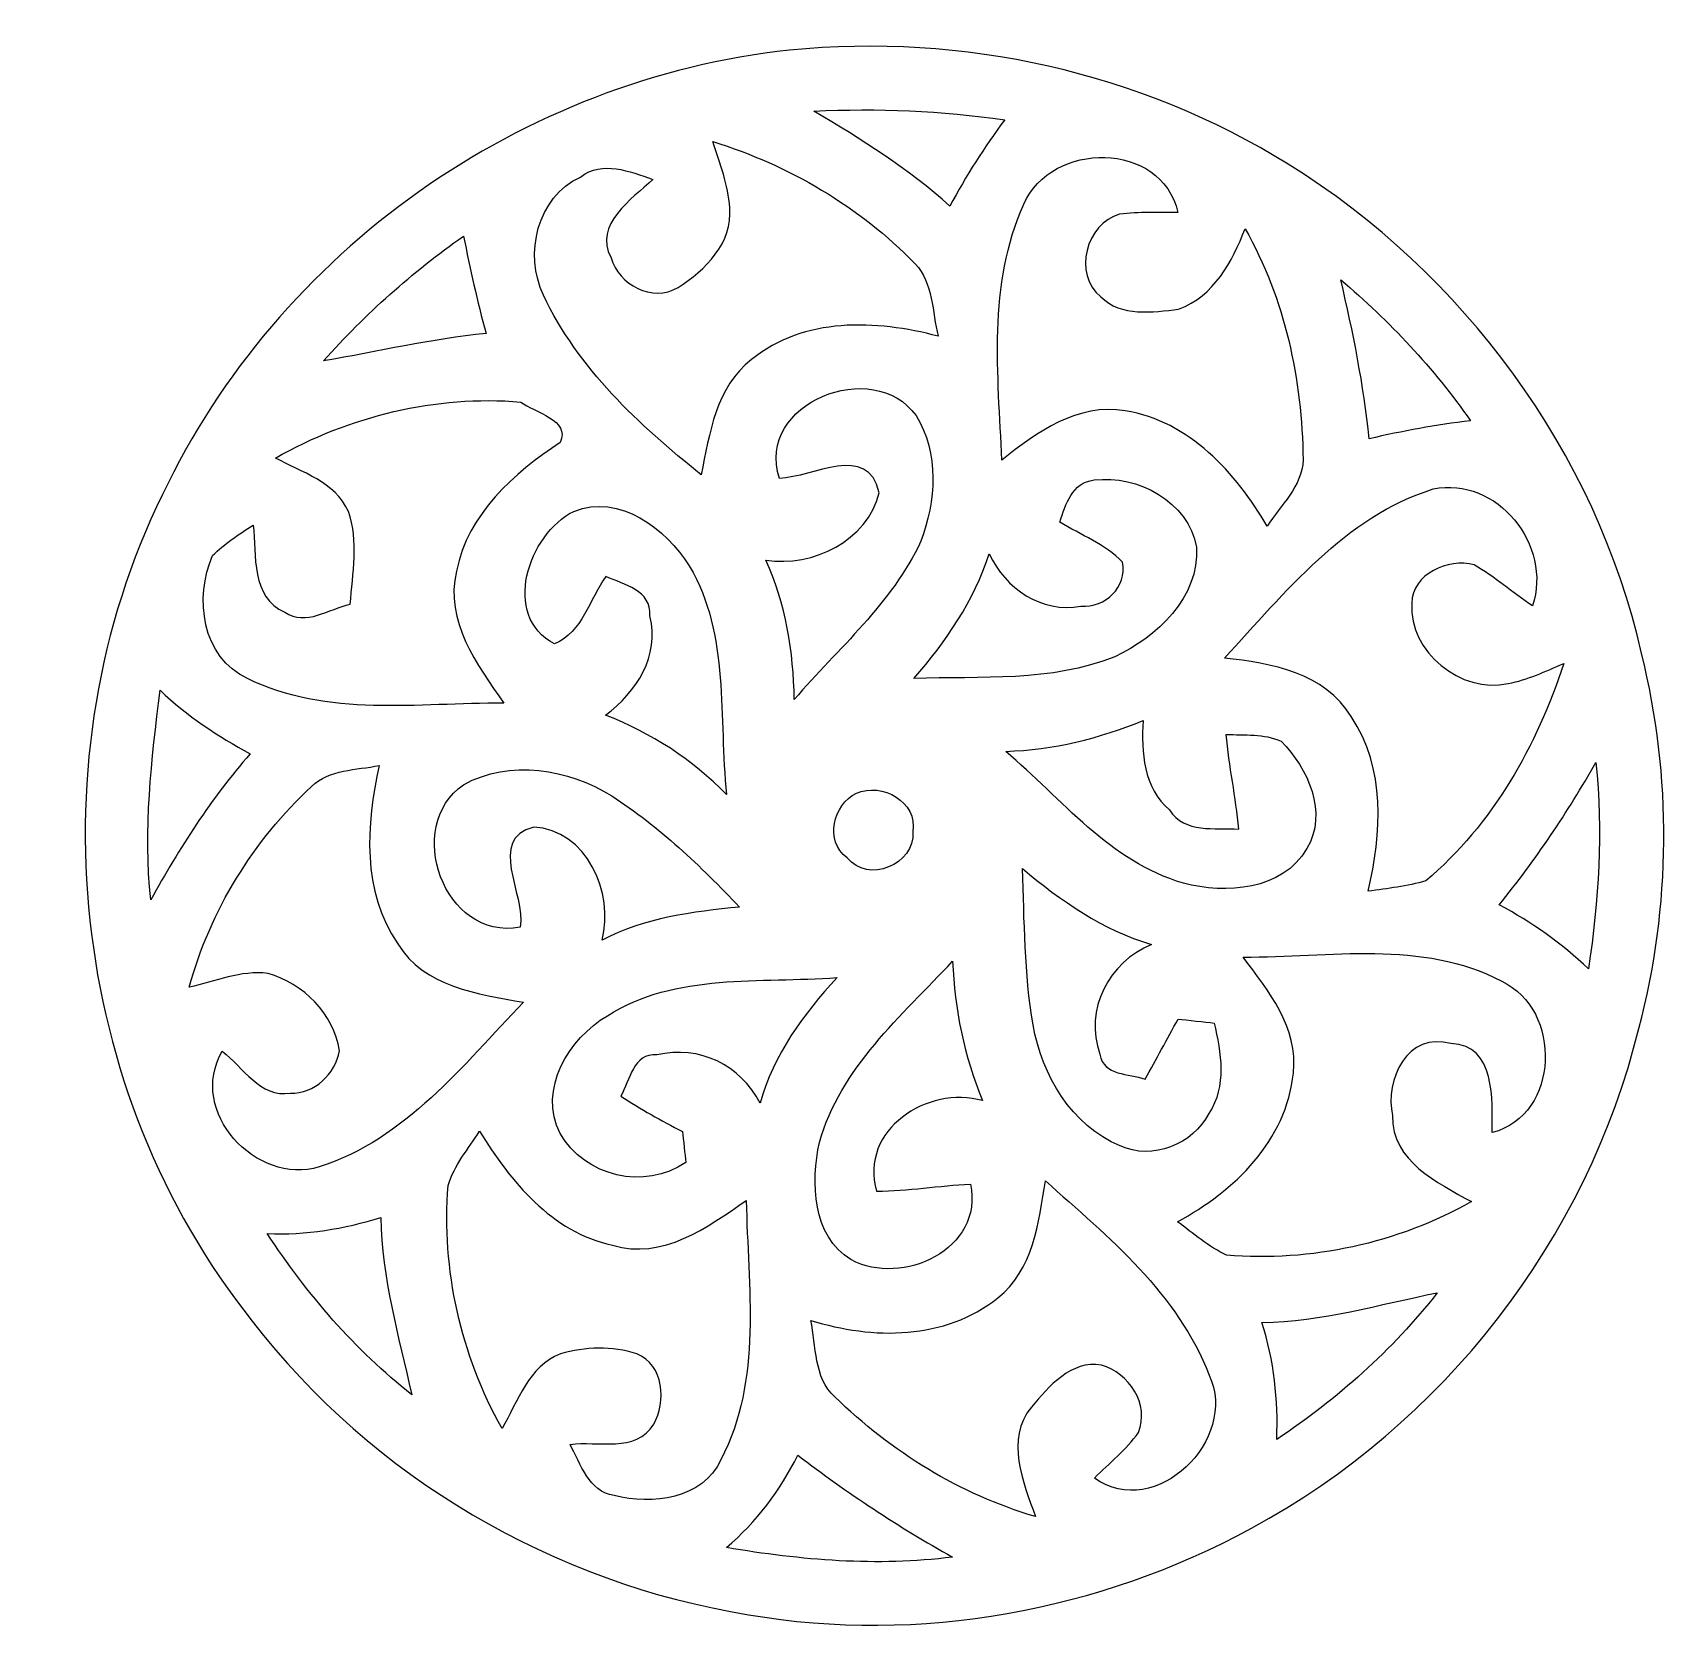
# Model space of a CAD drawing. Header units: centimetres. Extents: x -7.3 to 7.3, y -12.8 to 12.7.
# Drawn here: x 1.99 to 7.26, y -12.28 to -7.09 of the extents above; entities that cross this region are included whole.
import ezdxf

# ---------------------------------------------------------------- set-up
doc = ezdxf.new("R2010")
doc.units = ezdxf.units.CM
doc.header["$MEASUREMENT"] = 0
doc.layers.add('Camada 1', color=7, linetype='Continuous')

msp = doc.modelspace()

# ---------------------------------------------------------------- linework, layer by layer
at = {"layer": 'Camada 1', "color": 156}
for points, knots in [([(4.42453, -7.1501), (4.98016, -7.094), (5.55378, -7.221), (6.02826, -7.51699), (6.02826, -7.51699), (6.5927, -7.86694), (7.01745, -8.44232), (7.16526, -9.09179), (7.16526, -9.09179), (7.26369, -9.48689), (7.26052, -9.90458), (7.1561, -10.29828), (7.1561, -10.29828), (6.99028, -10.97738), (6.52463, -11.57393), (5.91043, -11.9059), (5.91043, -11.9059), (5.42149, -12.17117), (4.84258, -12.27912), (4.2926, -12.18423), (4.2926, -12.18423), (3.66747, -12.08369), (3.08186, -11.74221), (2.69558, -11.23914), (2.69558, -11.23914), (2.10538, -10.50254), (1.98966, -9.42552), (2.40736, -8.57956), (2.40736, -8.57956), (2.77566, -7.7978), (3.56551, -7.24076), (4.42453, -7.1501)], [0, 0, 0, 0, 0.1111111, 0.1111111, 0.1111111, 0.1111111, 0.2222222, 0.2222222, 0.2222222, 0.2222222, 0.3333333, 0.3333333, 0.3333333, 0.3333333, 0.4444444, 0.4444444, 0.4444444, 0.4444444, 0.5555556, 0.5555556, 0.5555556, 0.5555556, 0.6666667, 0.6666667, 0.6666667, 0.6666667, 0.7777778, 0.7777778, 0.7777778, 0.7777778, 1, 1, 1, 1]), ([(4.50249, -7.34625), (4.50249, -7.34625), (4.50249, -7.34625), (4.50249, -7.34625), (4.50249, -7.34625), (4.65559, -7.43654), (4.8073, -7.53145), (4.93994, -7.6514), (4.93994, -7.6514), (4.9918, -7.55473), (5.05071, -7.46195), (5.11668, -7.3741), (5.11668, -7.3741), (4.91313, -7.34518), (4.70746, -7.33602), (4.50249, -7.34625)], [0, 0, 0, 0, 0.2, 0.2, 0.2, 0.2, 0.4, 0.4, 0.4, 0.4, 0.6, 0.6, 0.6, 0.6, 1, 1, 1, 1]), ([(4.17724, -7.44431), (4.17724, -7.44431), (4.17724, -7.44431), (4.17724, -7.44431), (4.17724, -7.44431), (4.19876, -7.51416), (4.22804, -7.58296), (4.23157, -7.65739), (4.23157, -7.65739), (4.2432, -7.76922), (4.1522, -7.85847), (4.06541, -7.9135), (4.06541, -7.9135), (3.98251, -7.96254), (3.87561, -7.90468), (3.84986, -7.8179), (3.84986, -7.8179), (3.79236, -7.71031), (3.91724, -7.62916), (3.98426, -7.56567), (3.98426, -7.56567), (3.90947, -7.54062), (3.82269, -7.50288), (3.75143, -7.55826), (3.75143, -7.55826), (3.61173, -7.62353), (3.56941, -7.80555), (3.6329, -7.93855), (3.6329, -7.93855), (3.74332, -8.17421), (3.93946, -8.35554), (4.13985, -8.51605), (4.13985, -8.51605), (4.16665, -8.38412), (4.18747, -8.23312), (4.30213, -8.14563), (4.30213, -8.14563), (4.46933, -8.00805), (4.70358, -8.01722), (4.90185, -8.07049), (4.90185, -8.07049), (4.88314, -7.99182), (4.88631, -7.9001), (4.82847, -7.83731), (4.82847, -7.83731), (4.64889, -7.65352), (4.42241, -7.51945), (4.17724, -7.44431)], [0, 0, 0, 0, 0.0769231, 0.0769231, 0.0769231, 0.0769231, 0.1538462, 0.1538462, 0.1538462, 0.1538462, 0.2307692, 0.2307692, 0.2307692, 0.2307692, 0.3076923, 0.3076923, 0.3076923, 0.3076923, 0.3846154, 0.3846154, 0.3846154, 0.3846154, 0.4615385, 0.4615385, 0.4615385, 0.4615385, 0.5384615, 0.5384615, 0.5384615, 0.5384615, 0.6153846, 0.6153846, 0.6153846, 0.6153846, 0.6923077, 0.6923077, 0.6923077, 0.6923077, 0.7692308, 0.7692308, 0.7692308, 0.7692308, 0.8461538, 0.8461538, 0.8461538, 0.8461538, 1, 1, 1, 1]), ([(5.17771, -7.64575), (5.17771, -7.64575), (5.17771, -7.64575), (5.17771, -7.64575), (5.17771, -7.64575), (5.06129, -7.90327), (5.09517, -8.19502), (5.10716, -8.46878), (5.10716, -8.46878), (5.2197, -8.37917), (5.35164, -8.28392), (5.50438, -8.31074), (5.50438, -8.31074), (5.71076, -8.34284), (5.85927, -8.51041), (5.96087, -8.6815), (5.96087, -8.6815), (6.00357, -8.61413), (6.07342, -8.5531), (6.07625, -8.46842), (6.07625, -8.46842), (6.07306, -8.20985), (6.01802, -7.95055), (5.88963, -7.72442), (5.88963, -7.72442), (5.8487, -7.83061), (5.78979, -7.94137), (5.67584, -7.983), (5.67584, -7.983), (5.59257, -7.99394), (5.49098, -8.0084), (5.42536, -7.94349), (5.42536, -7.94349), (5.33435, -7.86977), (5.37879, -7.70819), (5.48604, -7.67749), (5.48604, -7.67749), (5.54813, -7.66938), (5.61092, -7.67396), (5.67372, -7.67186), (5.67372, -7.67186), (5.6201, -7.44007), (5.26625, -7.44149), (5.17771, -7.64575)], [0, 0, 0, 0, 0.0833333, 0.0833333, 0.0833333, 0.0833333, 0.1666667, 0.1666667, 0.1666667, 0.1666667, 0.25, 0.25, 0.25, 0.25, 0.3333333, 0.3333333, 0.3333333, 0.3333333, 0.4166667, 0.4166667, 0.4166667, 0.4166667, 0.5, 0.5, 0.5, 0.5, 0.5833333, 0.5833333, 0.5833333, 0.5833333, 0.6666667, 0.6666667, 0.6666667, 0.6666667, 0.75, 0.75, 0.75, 0.75, 0.8333333, 0.8333333, 0.8333333, 0.8333333, 1, 1, 1, 1]), ([(2.92522, -8.14987), (2.92522, -8.14987), (2.92522, -8.14987), (2.92522, -8.14987), (2.92522, -8.14987), (3.0995, -8.12024), (3.27166, -8.07861), (3.44805, -8.06167), (3.44805, -8.06167), (3.41948, -7.95796), (3.39619, -7.85318), (3.37538, -7.74805), (3.37538, -7.74805), (3.21062, -7.86448), (3.05929, -7.99853), (2.92522, -8.14987)], [0, 0, 0, 0, 0.2, 0.2, 0.2, 0.2, 0.4, 0.4, 0.4, 0.4, 0.6, 0.6, 0.6, 0.6, 1, 1, 1, 1]), ([(6.19724, -7.88846), (6.19724, -7.88846), (6.19724, -7.88846), (6.19724, -7.88846), (6.19724, -7.88846), (6.23746, -8.05709), (6.27097, -8.22749), (6.2886, -8.40034), (6.2886, -8.40034), (6.39621, -8.376), (6.50487, -8.35518), (6.61458, -8.34284), (6.61458, -8.34284), (6.49781, -8.17245), (6.35387, -8.02252), (6.19724, -7.88846)], [0, 0, 0, 0, 0.2, 0.2, 0.2, 0.2, 0.4, 0.4, 0.4, 0.4, 0.6, 0.6, 0.6, 0.6, 1, 1, 1, 1]), ([(4.39173, -8.52769), (4.39173, -8.52769), (4.39173, -8.52769), (4.39173, -8.52769), (4.39173, -8.52769), (4.49862, -8.52487), (4.67642, -8.41162), (4.7124, -8.57425), (4.7124, -8.57425), (4.67501, -8.72771), (4.49967, -8.81415), (4.34798, -8.79086), (4.34798, -8.79086), (4.41218, -8.93163), (4.43688, -9.08543), (4.43934, -9.23924), (4.43934, -9.23924), (4.58082, -9.07486), (4.75333, -8.93022), (4.84645, -8.73019), (4.84645, -8.73019), (4.89513, -8.60212), (4.90607, -8.44585), (4.83129, -8.3259), (4.83129, -8.3259), (4.69477, -8.13435), (4.31236, -8.28462), (4.39173, -8.52769)], [0, 0, 0, 0, 0.125, 0.125, 0.125, 0.125, 0.25, 0.25, 0.25, 0.25, 0.375, 0.375, 0.375, 0.375, 0.5, 0.5, 0.5, 0.5, 0.625, 0.625, 0.625, 0.625, 0.75, 0.75, 0.75, 0.75, 1, 1, 1, 1]), ([(2.77001, -8.46242), (2.77001, -8.46242), (2.77001, -8.46242), (2.77001, -8.46242), (2.77001, -8.46242), (2.85433, -8.50793), (2.96192, -8.53863), (3.00496, -8.63389), (3.00496, -8.63389), (3.03883, -8.72983), (3.01837, -8.83355), (3.01096, -8.93268), (3.01096, -8.93268), (2.94286, -8.94749), (2.86807, -9.0043), (2.8007, -8.95843), (2.8007, -8.95843), (2.69063, -8.91151), (2.70898, -8.77464), (2.69875, -8.67798), (2.69875, -8.67798), (2.6536, -8.70832), (2.60631, -8.7369), (2.56821, -8.77639), (2.56821, -8.77639), (2.50895, -8.9108), (2.53293, -9.10449), (2.6804, -9.17187), (2.6804, -9.17187), (2.93546, -9.29781), (3.23037, -9.24984), (3.50485, -9.25089), (3.50485, -9.25089), (3.41982, -9.12741), (3.31328, -8.9863), (3.3528, -8.8265), (3.3528, -8.8265), (3.38912, -8.64164), (3.53659, -8.51217), (3.68582, -8.41199), (3.68582, -8.41199), (3.72109, -8.34002), (3.60327, -8.31568), (3.55952, -8.28216), (3.55952, -8.28216), (3.28648, -8.25853), (3.00777, -8.32801), (2.77001, -8.46242)], [0, 0, 0, 0, 0.0769231, 0.0769231, 0.0769231, 0.0769231, 0.1538462, 0.1538462, 0.1538462, 0.1538462, 0.2307692, 0.2307692, 0.2307692, 0.2307692, 0.3076923, 0.3076923, 0.3076923, 0.3076923, 0.3846154, 0.3846154, 0.3846154, 0.3846154, 0.4615385, 0.4615385, 0.4615385, 0.4615385, 0.5384615, 0.5384615, 0.5384615, 0.5384615, 0.6153846, 0.6153846, 0.6153846, 0.6153846, 0.6923077, 0.6923077, 0.6923077, 0.6923077, 0.7692308, 0.7692308, 0.7692308, 0.7692308, 0.8461538, 0.8461538, 0.8461538, 0.8461538, 1, 1, 1, 1]), ([(5.29378, -8.6688), (5.29378, -8.6688), (5.29378, -8.6688), (5.29378, -8.6688), (5.29378, -8.6688), (5.36081, -8.71044), (5.43984, -8.73831), (5.49521, -8.79756), (5.49521, -8.79756), (5.51039, -8.87871), (5.44018, -8.94326), (5.36151, -8.93938), (5.36151, -8.93938), (5.23346, -8.96267), (5.11915, -8.88152), (5.06589, -8.7704), (5.06589, -8.7704), (5.0186, -8.9221), (4.9269, -9.05262), (4.82423, -9.17187), (4.82423, -9.17187), (5.03977, -9.16374), (5.26555, -9.18457), (5.47017, -9.10166), (5.47017, -9.10166), (5.60563, -9.03887), (5.74321, -8.9101), (5.73334, -8.74888), (5.73334, -8.74888), (5.70688, -8.60212), (5.54426, -8.5157), (5.40419, -8.53298), (5.40419, -8.53298), (5.3333, -8.54145), (5.31176, -8.61094), (5.29378, -8.6688)], [0, 0, 0, 0, 0.1, 0.1, 0.1, 0.1, 0.2, 0.2, 0.2, 0.2, 0.3, 0.3, 0.3, 0.3, 0.4, 0.4, 0.4, 0.4, 0.5, 0.5, 0.5, 0.5, 0.6, 0.6, 0.6, 0.6, 0.7, 0.7, 0.7, 0.7, 0.8, 0.8, 0.8, 0.8, 1, 1, 1, 1]), ([(5.82329, -9.1059), (5.82329, -9.1059), (5.82329, -9.1059), (5.82329, -9.1059), (5.82329, -9.1059), (5.97252, -9.12213), (6.14715, -9.15353), (6.23076, -9.29428), (6.23076, -9.29428), (6.34293, -9.4608), (6.32848, -9.66964), (6.2858, -9.85626), (6.2858, -9.85626), (6.34787, -9.84708), (6.41103, -9.84108), (6.47135, -9.82274), (6.47135, -9.82274), (6.68619, -9.64106), (6.82871, -9.38847), (6.91479, -9.12318), (6.91479, -9.12318), (6.85658, -9.14858), (6.79838, -9.17609), (6.73593, -9.1881), (6.73593, -9.1881), (6.58495, -9.2209), (6.4149, -9.08719), (6.42584, -8.92986), (6.42584, -8.92986), (6.42796, -8.83425), (6.54295, -8.78416), (6.62622, -8.80568), (6.62622, -8.80568), (6.69254, -8.84414), (6.7497, -8.89599), (6.81426, -8.93833), (6.81426, -8.93833), (6.87916, -8.74289), (6.70031, -8.51958), (6.49498, -8.56192), (6.49498, -8.56192), (6.20959, -8.65082), (6.01909, -8.89565), (5.82329, -9.1059)], [0, 0, 0, 0, 0.0833333, 0.0833333, 0.0833333, 0.0833333, 0.1666667, 0.1666667, 0.1666667, 0.1666667, 0.25, 0.25, 0.25, 0.25, 0.3333333, 0.3333333, 0.3333333, 0.3333333, 0.4166667, 0.4166667, 0.4166667, 0.4166667, 0.5, 0.5, 0.5, 0.5, 0.5833333, 0.5833333, 0.5833333, 0.5833333, 0.6666667, 0.6666667, 0.6666667, 0.6666667, 0.75, 0.75, 0.75, 0.75, 0.8333333, 0.8333333, 0.8333333, 0.8333333, 1, 1, 1, 1]), ([(3.72991, -8.63389), (3.72991, -8.63389), (3.72991, -8.63389), (3.72991, -8.63389), (3.72991, -8.63389), (3.58386, -8.70654), (3.49496, -8.97149), (3.66854, -9.06003), (3.66854, -9.06003), (3.75813, -9.02229), (3.78037, -8.9168), (3.83329, -8.84378), (3.83329, -8.84378), (3.89183, -8.86953), (3.98003, -8.88753), (3.9751, -8.97008), (3.9751, -8.97008), (4.00719, -9.10061), (3.93206, -9.21419), (3.83222, -9.29004), (3.83222, -9.29004), (3.97862, -9.34649), (4.11198, -9.43222), (4.22134, -9.5451), (4.22134, -9.5451), (4.19522, -9.29957), (4.23367, -9.03076), (4.10174, -8.80957), (4.10174, -8.80957), (4.0259, -8.68927), (3.87809, -8.57566), (3.72991, -8.63389)], [0, 0, 0, 0, 0.1111111, 0.1111111, 0.1111111, 0.1111111, 0.2222222, 0.2222222, 0.2222222, 0.2222222, 0.3333333, 0.3333333, 0.3333333, 0.3333333, 0.4444444, 0.4444444, 0.4444444, 0.4444444, 0.5555556, 0.5555556, 0.5555556, 0.5555556, 0.6666667, 0.6666667, 0.6666667, 0.6666667, 0.7777778, 0.7777778, 0.7777778, 0.7777778, 1, 1, 1, 1]), ([(2.39994, -9.20962), (2.39994, -9.20962), (2.39994, -9.20962), (2.39994, -9.20962), (2.39994, -9.20962), (2.37031, -9.43292), (2.34597, -9.6587), (2.36889, -9.88413), (2.36889, -9.88413), (2.46133, -9.71832), (2.56329, -9.5571), (2.68887, -9.41422), (2.68887, -9.41422), (2.58514, -9.35708), (2.48496, -9.29286), (2.39994, -9.20962)], [0, 0, 0, 0, 0.2, 0.2, 0.2, 0.2, 0.4, 0.4, 0.4, 0.4, 0.6, 0.6, 0.6, 0.6, 1, 1, 1, 1]), ([(5.11951, -9.40611), (5.11951, -9.40611), (5.11951, -9.40611), (5.11951, -9.40611), (5.11951, -9.40611), (5.29978, -9.55886), (5.45465, -9.76171), (5.691, -9.83014), (5.691, -9.83014), (5.82719, -9.86649), (6.00991, -9.85414), (6.08824, -9.71902), (6.08824, -9.71902), (6.15702, -9.60472), (6.09177, -9.45938), (6.00569, -9.37365), (6.00569, -9.37365), (5.95029, -9.3479), (5.88751, -9.35531), (5.82858, -9.35143), (5.82858, -9.35143), (5.83776, -9.45339), (5.86034, -9.55357), (5.86916, -9.65624), (5.86916, -9.65624), (5.79191, -9.65164), (5.6956, -9.67105), (5.6462, -9.59485), (5.6462, -9.59485), (5.56365, -9.52253), (5.55412, -9.40929), (5.56224, -9.30663), (5.56224, -9.30663), (5.42149, -9.36449), (5.2719, -9.40187), (5.11951, -9.40611)], [0, 0, 0, 0, 0.1, 0.1, 0.1, 0.1, 0.2, 0.2, 0.2, 0.2, 0.3, 0.3, 0.3, 0.3, 0.4, 0.4, 0.4, 0.4, 0.5, 0.5, 0.5, 0.5, 0.6, 0.6, 0.6, 0.6, 0.7, 0.7, 0.7, 0.7, 0.8, 0.8, 0.8, 0.8, 1, 1, 1, 1]), ([(3.37538, -9.51335), (3.37538, -9.51335), (3.37538, -9.51335), (3.37538, -9.51335), (3.37538, -9.51335), (3.18065, -9.64635), (3.31223, -10.01676), (3.5574, -9.97232), (3.5574, -9.97232), (3.57611, -9.86437), (3.4484, -9.6894), (3.60115, -9.64988), (3.60115, -9.64988), (3.76977, -9.65799), (3.86186, -9.86084), (3.82093, -10.01394), (3.82093, -10.01394), (3.95746, -9.94056), (4.11198, -9.92292), (4.26366, -9.90706), (4.26366, -9.90706), (4.13773, -9.77582), (4.00578, -9.64776), (3.85197, -9.5497), (3.85197, -9.5497), (3.71333, -9.46221), (3.52354, -9.43151), (3.37538, -9.51335)], [0, 0, 0, 0, 0.125, 0.125, 0.125, 0.125, 0.25, 0.25, 0.25, 0.25, 0.375, 0.375, 0.375, 0.375, 0.5, 0.5, 0.5, 0.5, 0.625, 0.625, 0.625, 0.625, 0.75, 0.75, 0.75, 0.75, 1, 1, 1, 1]), ([(2.88642, -9.519), (2.88642, -9.519), (2.88642, -9.519), (2.88642, -9.519), (2.88642, -9.519), (2.69909, -9.69291), (2.5608, -9.91834), (2.49273, -10.16494), (2.49273, -10.16494), (2.57598, -10.1473), (2.65959, -10.1099), (2.74637, -10.12048), (2.74637, -10.12048), (2.85996, -10.1533), (2.95839, -10.25031), (2.97602, -10.3699), (2.97602, -10.3699), (2.96228, -10.44327), (2.8963, -10.5096), (2.81834, -10.50607), (2.81834, -10.50607), (2.72026, -10.52054), (2.66629, -10.42282), (2.59927, -10.37132), (2.59927, -10.37132), (2.48603, -10.56498), (2.70791, -10.80381), (2.91146, -10.74349), (2.91146, -10.74349), (3.1884, -10.65423), (3.37397, -10.41541), (3.56834, -10.21362), (3.56834, -10.21362), (3.42194, -10.18645), (3.24872, -10.16528), (3.16406, -10.02558), (3.16406, -10.02558), (3.04729, -9.85555), (3.0621, -9.64282), (3.10373, -9.45127), (3.10373, -9.45127), (3.03001, -9.4675), (2.94393, -9.46255), (2.88642, -9.519)], [0, 0, 0, 0, 0.0833333, 0.0833333, 0.0833333, 0.0833333, 0.1666667, 0.1666667, 0.1666667, 0.1666667, 0.25, 0.25, 0.25, 0.25, 0.3333333, 0.3333333, 0.3333333, 0.3333333, 0.4166667, 0.4166667, 0.4166667, 0.4166667, 0.5, 0.5, 0.5, 0.5, 0.5833333, 0.5833333, 0.5833333, 0.5833333, 0.6666667, 0.6666667, 0.6666667, 0.6666667, 0.75, 0.75, 0.75, 0.75, 0.8333333, 0.8333333, 0.8333333, 0.8333333, 1, 1, 1, 1]), ([(6.70736, -9.90035), (6.70736, -9.90035), (6.70736, -9.90035), (6.70736, -9.90035), (6.70736, -9.90035), (6.81214, -9.95539), (6.90808, -10.02454), (6.99416, -10.10603), (6.99416, -10.10603), (7.02734, -9.88625), (7.04179, -9.66294), (7.01781, -9.44174), (7.01781, -9.44174), (6.92714, -9.60296), (6.82308, -9.75606), (6.70736, -9.90035)], [0, 0, 0, 0, 0.2, 0.2, 0.2, 0.2, 0.4, 0.4, 0.4, 0.4, 0.6, 0.6, 0.6, 0.6, 1, 1, 1, 1]), ([(4.63902, -9.54017), (4.63902, -9.54017), (4.63902, -9.54017), (4.63902, -9.54017), (4.63902, -9.54017), (4.5653, -9.57757), (4.5346, -9.69539), (4.60974, -9.74831), (4.60974, -9.74831), (4.67535, -9.83368), (4.82811, -9.77018), (4.8207, -9.66505), (4.8207, -9.66505), (4.83693, -9.56768), (4.72227, -9.50595), (4.63902, -9.54017)], [0, 0, 0, 0, 0.2, 0.2, 0.2, 0.2, 0.4, 0.4, 0.4, 0.4, 0.6, 0.6, 0.6, 0.6, 1, 1, 1, 1]), ([(5.17313, -9.78322), (5.17313, -9.78322), (5.17313, -9.78322), (5.17313, -9.78322), (5.17313, -9.78322), (5.17983, -9.95079), (5.17913, -10.12013), (5.2077, -10.28629), (5.2077, -10.28629), (5.23592, -10.44787), (5.33082, -10.61084), (5.48745, -10.6754), (5.48745, -10.6754), (5.59118, -10.72339), (5.7224, -10.67118), (5.7732, -10.57098), (5.7732, -10.57098), (5.8314, -10.48385), (5.81235, -10.37519), (5.79013, -10.2803), (5.79013, -10.2803), (5.76085, -10.27711), (5.70301, -10.27077), (5.67407, -10.26759), (5.67407, -10.26759), (5.63879, -10.33215), (5.60387, -10.39671), (5.56789, -10.46127), (5.56789, -10.46127), (5.51602, -10.44151), (5.43382, -10.45138), (5.42288, -10.38083), (5.42288, -10.38083), (5.37104, -10.23691), (5.45146, -10.08415), (5.58906, -10.02736), (5.58906, -10.02736), (5.4317, -9.98185), (5.29731, -9.88694), (5.17313, -9.78322)], [0, 0, 0, 0, 0.0909091, 0.0909091, 0.0909091, 0.0909091, 0.1818182, 0.1818182, 0.1818182, 0.1818182, 0.2727273, 0.2727273, 0.2727273, 0.2727273, 0.3636364, 0.3636364, 0.3636364, 0.3636364, 0.4545455, 0.4545455, 0.4545455, 0.4545455, 0.5454545, 0.5454545, 0.5454545, 0.5454545, 0.6363636, 0.6363636, 0.6363636, 0.6363636, 0.7272727, 0.7272727, 0.7272727, 0.7272727, 0.8181818, 0.8181818, 0.8181818, 0.8181818, 1, 1, 1, 1]), ([(5.88327, -10.06827), (5.88327, -10.06827), (5.88327, -10.06827), (5.88327, -10.06827), (5.88327, -10.06827), (5.96511, -10.17658), (6.06142, -10.29582), (6.04485, -10.44117), (6.04485, -10.44117), (6.02297, -10.65812), (5.8554, -10.82145), (5.67195, -10.91988), (5.67195, -10.91988), (5.72347, -10.95691), (5.77179, -10.99996), (5.83035, -11.02747), (5.83035, -11.02747), (6.10198, -11.04971), (6.37962, -10.98937), (6.61775, -10.85497), (6.61775, -10.85497), (6.50875, -10.79394), (6.36128, -10.72549), (6.3641, -10.57839), (6.3641, -10.57839), (6.33801, -10.46198), (6.41278, -10.3071), (6.55177, -10.34661), (6.55177, -10.34661), (6.69748, -10.35156), (6.68406, -10.529), (6.68479, -10.63308), (6.68479, -10.63308), (6.90316, -10.57485), (6.9102, -10.23725), (6.71512, -10.14552), (6.71512, -10.14552), (6.46007, -10.01041), (6.15914, -10.06934), (5.88327, -10.06827)], [0, 0, 0, 0, 0.0909091, 0.0909091, 0.0909091, 0.0909091, 0.1818182, 0.1818182, 0.1818182, 0.1818182, 0.2727273, 0.2727273, 0.2727273, 0.2727273, 0.3636364, 0.3636364, 0.3636364, 0.3636364, 0.4545455, 0.4545455, 0.4545455, 0.4545455, 0.5454545, 0.5454545, 0.5454545, 0.5454545, 0.6363636, 0.6363636, 0.6363636, 0.6363636, 0.7272727, 0.7272727, 0.7272727, 0.7272727, 0.8181818, 0.8181818, 0.8181818, 0.8181818, 1, 1, 1, 1]), ([(3.83821, -10.25666), (3.83821, -10.25666), (3.83821, -10.25666), (3.83821, -10.25666), (3.83821, -10.25666), (3.71439, -10.3311), (3.61385, -10.49301), (3.68582, -10.6359), (3.68582, -10.6359), (3.76555, -10.77419), (3.95746, -10.82004), (4.09081, -10.72902), (4.09081, -10.72902), (4.08798, -10.70434), (4.08233, -10.65423), (4.07952, -10.62955), (4.07952, -10.62955), (4.01177, -10.59356), (3.94441, -10.55758), (3.8809, -10.5156), (3.8809, -10.5156), (3.91159, -10.4648), (3.92041, -10.3766), (3.99767, -10.38294), (3.99767, -10.38294), (4.13385, -10.35085), (4.26649, -10.41505), (4.32927, -10.53818), (4.32927, -10.53818), (4.37232, -10.38224), (4.46899, -10.25102), (4.57694, -10.13388), (4.57694, -10.13388), (4.32964, -10.15259), (4.05799, -10.11731), (3.83821, -10.25666)], [0, 0, 0, 0, 0.1, 0.1, 0.1, 0.1, 0.2, 0.2, 0.2, 0.2, 0.3, 0.3, 0.3, 0.3, 0.4, 0.4, 0.4, 0.4, 0.5, 0.5, 0.5, 0.5, 0.6, 0.6, 0.6, 0.6, 0.7, 0.7, 0.7, 0.7, 0.8, 0.8, 0.8, 0.8, 1, 1, 1, 1]), ([(4.52013, -10.66446), (4.52013, -10.66446), (4.52013, -10.66446), (4.52013, -10.66446), (4.52013, -10.66446), (4.49262, -10.79183), (4.4965, -10.96573), (4.62173, -11.04159), (4.62173, -11.04159), (4.78649, -11.13084), (5.05037, -11.00771), (5.00627, -10.79853), (5.00627, -10.79853), (4.90536, -10.80347), (4.80518, -10.82075), (4.70429, -10.82145), (4.70429, -10.82145), (4.64714, -10.62389), (4.86867, -10.47996), (5.04542, -10.53007), (5.04542, -10.53007), (4.98544, -10.38789), (4.95545, -10.23549), (4.94841, -10.08167), (4.94841, -10.08167), (4.78437, -10.25666), (4.58752, -10.42528), (4.52013, -10.66446)], [0, 0, 0, 0, 0.125, 0.125, 0.125, 0.125, 0.25, 0.25, 0.25, 0.25, 0.375, 0.375, 0.375, 0.375, 0.5, 0.5, 0.5, 0.5, 0.625, 0.625, 0.625, 0.625, 0.75, 0.75, 0.75, 0.75, 1, 1, 1, 1]), ([(3.42652, -10.62813), (3.42652, -10.62813), (3.42652, -10.62813), (3.42652, -10.62813), (3.42652, -10.62813), (3.39195, -10.68528), (3.34468, -10.73714), (3.32598, -10.80276), (3.32598, -10.80276), (3.30446, -11.07369), (3.3662, -11.34816), (3.49919, -11.58521), (3.49919, -11.58521), (3.54999, -11.49843), (3.58457, -11.38449), (3.68687, -11.34497), (3.68687, -11.34497), (3.76624, -11.32134), (3.85339, -11.31922), (3.93276, -11.34497), (3.93276, -11.34497), (4.02025, -11.38061), (4.02872, -11.4995), (3.98709, -11.57145), (3.98709, -11.57145), (3.92923, -11.66459), (3.80753, -11.62402), (3.71792, -11.63601), (3.71792, -11.63601), (3.7525, -11.69846), (3.77718, -11.78806), (3.86009, -11.80112), (3.86009, -11.80112), (3.98144, -11.83181), (4.14479, -11.81276), (4.20334, -11.68541), (4.20334, -11.68541), (4.3374, -11.42929), (4.29012, -11.12838), (4.28483, -10.85108), (4.28483, -10.85108), (4.15995, -10.93823), (4.0153, -11.04406), (3.85409, -10.99502), (3.85409, -10.99502), (3.6576, -10.95375), (3.52707, -10.78934), (3.42652, -10.62813)], [0, 0, 0, 0, 0.0769231, 0.0769231, 0.0769231, 0.0769231, 0.1538462, 0.1538462, 0.1538462, 0.1538462, 0.2307692, 0.2307692, 0.2307692, 0.2307692, 0.3076923, 0.3076923, 0.3076923, 0.3076923, 0.3846154, 0.3846154, 0.3846154, 0.3846154, 0.4615385, 0.4615385, 0.4615385, 0.4615385, 0.5384615, 0.5384615, 0.5384615, 0.5384615, 0.6153846, 0.6153846, 0.6153846, 0.6153846, 0.6923077, 0.6923077, 0.6923077, 0.6923077, 0.7692308, 0.7692308, 0.7692308, 0.7692308, 0.8461538, 0.8461538, 0.8461538, 0.8461538, 1, 1, 1, 1]), ([(5.24722, -10.7883), (5.24722, -10.7883), (5.24722, -10.7883), (5.24722, -10.7883), (5.24722, -10.7883), (5.22639, -10.92129), (5.20805, -11.0751), (5.09447, -11.16471), (5.09447, -11.16471), (4.92548, -11.30017), (4.69087, -11.29982), (4.49262, -11.23702), (4.49262, -11.23702), (4.51061, -11.31958), (4.50144, -11.42083), (4.56988, -11.48326), (4.56988, -11.48326), (4.75085, -11.65965), (4.97134, -11.79688), (5.21511, -11.86814), (5.21511, -11.86814), (5.17594, -11.75737), (5.11632, -11.62085), (5.2024, -11.51607), (5.2024, -11.51607), (5.2578, -11.44939), (5.33118, -11.36402), (5.42748, -11.38132), (5.42748, -11.38132), (5.51568, -11.40636), (5.58375, -11.50654), (5.54636, -11.59791), (5.54636, -11.59791), (5.50791, -11.65436), (5.45217, -11.69599), (5.4049, -11.74467), (5.4049, -11.74467), (5.60246, -11.88473), (5.87058, -11.61944), (5.77391, -11.41306), (5.77391, -11.41306), (5.67372, -11.15201), (5.45076, -10.96822), (5.24722, -10.7883)], [0, 0, 0, 0, 0.0833333, 0.0833333, 0.0833333, 0.0833333, 0.1666667, 0.1666667, 0.1666667, 0.1666667, 0.25, 0.25, 0.25, 0.25, 0.3333333, 0.3333333, 0.3333333, 0.3333333, 0.4166667, 0.4166667, 0.4166667, 0.4166667, 0.5, 0.5, 0.5, 0.5, 0.5833333, 0.5833333, 0.5833333, 0.5833333, 0.6666667, 0.6666667, 0.6666667, 0.6666667, 0.75, 0.75, 0.75, 0.75, 0.8333333, 0.8333333, 0.8333333, 0.8333333, 1, 1, 1, 1]), ([(2.74355, -10.95728), (2.74355, -10.95728), (2.74355, -10.95728), (2.74355, -10.95728), (2.74355, -10.95728), (2.87126, -11.15272), (3.02577, -11.33157), (3.20886, -11.47692), (3.20886, -11.47692), (3.16688, -11.28818), (3.11185, -11.10085), (3.10973, -10.90577), (3.10973, -10.90577), (2.99084, -10.94246), (2.86843, -10.96398), (2.74355, -10.95728)], [0, 0, 0, 0, 0.2, 0.2, 0.2, 0.2, 0.4, 0.4, 0.4, 0.4, 0.6, 0.6, 0.6, 0.6, 1, 1, 1, 1]), ([(5.94395, -11.24444), (5.94395, -11.24444), (5.94395, -11.24444), (5.94395, -11.24444), (5.94395, -11.24444), (5.98311, -11.3658), (5.99651, -11.49278), (5.99157, -11.62015), (5.99157, -11.62015), (6.1863, -11.49032), (6.3634, -11.33264), (6.50804, -11.14812), (6.50804, -11.14812), (6.32107, -11.18588), (6.13621, -11.24091), (5.94395, -11.24444)], [0, 0, 0, 0, 0.2, 0.2, 0.2, 0.2, 0.4, 0.4, 0.4, 0.4, 0.6, 0.6, 0.6, 0.6, 1, 1, 1, 1]), ([(4.45099, -11.67129), (4.45099, -11.67129), (4.45099, -11.67129), (4.45099, -11.67129), (4.45099, -11.67129), (4.39349, -11.78382), (4.31799, -11.88614), (4.22098, -11.96833), (4.22098, -11.96833), (4.46088, -12.00855), (4.70605, -12.03006), (4.94841, -11.99868), (4.94841, -11.99868), (4.77448, -11.90237), (4.60903, -11.79159), (4.45099, -11.67129)], [0, 0, 0, 0, 0.2, 0.2, 0.2, 0.2, 0.4, 0.4, 0.4, 0.4, 0.6, 0.6, 0.6, 0.6, 1, 1, 1, 1])]:
    msp.add_open_spline(points, degree=3, knots=knots, dxfattribs=at)

doc.saveas('drawing.dxf')
